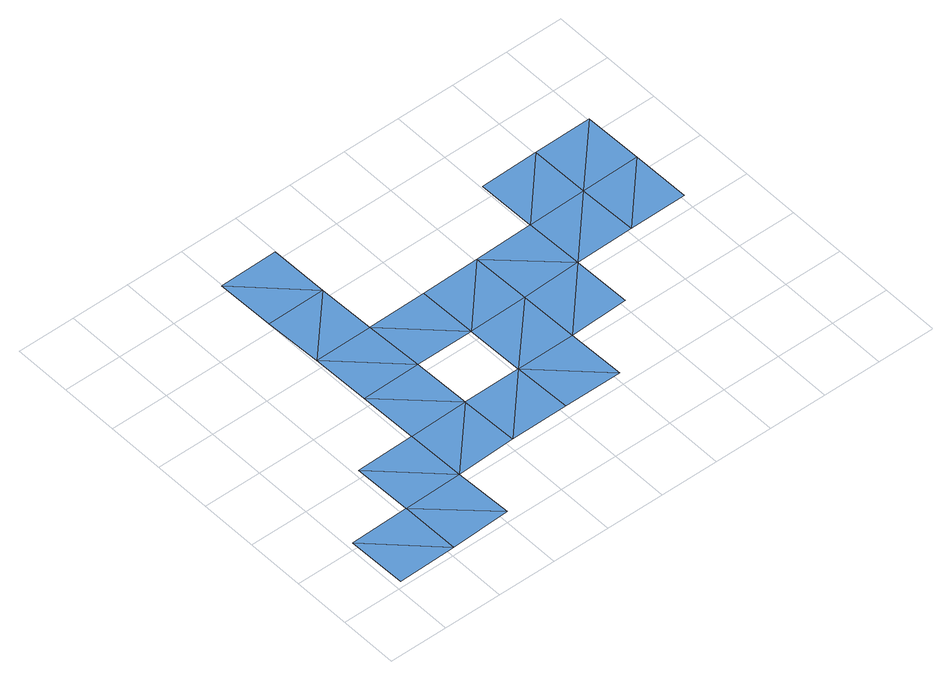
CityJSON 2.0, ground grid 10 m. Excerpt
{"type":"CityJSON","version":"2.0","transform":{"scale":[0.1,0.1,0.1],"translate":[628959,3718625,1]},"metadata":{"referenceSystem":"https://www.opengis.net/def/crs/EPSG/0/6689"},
"CityObjects":{
"waterbody1":{"type":"WaterBody","attributes":{"name":"福岡県津波浸水想定図","class":"1140","function":"2","WaterBodyTsunamiRiskAttribute.description":"1","WaterBodyTsunamiRiskAttribute.rank":"1"},"geometry":[{"type":"MultiSurface","lod":"1","boundaries":[[[0,1,2]],[[0,3,1]],[[4,5,3]],[[4,6,5]],[[7,8,6]],[[9,8,10]],[[11,12,9]],[[8,7,10]],[[13,7,14]],[[15,11,9]],[[9,10,15]],[[16,12,11]],[[13,14,17]],[[16,11,18]],[[15,10,19]],[[15,19,20]],[[13,17,21]],[[13,22,19]],[[23,22,13]],[[23,13,21]],[[19,24,20]],[[19,22,24]],[[25,22,23]],[[26,25,23]],[[22,25,24]],[[24,25,27]],[[28,27,29]],[[29,27,30]],[[30,31,29]],[[31,30,32]]]}]},
"waterbody2":{"type":"WaterBody","attributes":{"name":"福岡県津波浸水想定図","class":"1140","function":"2","WaterBodyTsunamiRiskAttribute.description":"1","WaterBodyTsunamiRiskAttribute.rank":"2"},"geometry":[{"type":"MultiSurface","lod":"1","boundaries":[[[3,0,33]],[[4,3,33]],[[4,7,6]],[[14,7,4]],[[27,25,30]],[[30,25,34]],[[30,34,32]],[[32,34,35]]]}]}
},
"vertices":[
[111,11,8],[9,109,8],[11,9,8],[109,111,9],[209,113,9],[107,211,9],[207,213,9],[307,215,10],[205,313,9],[203,413,9],[305,315,9],[301,514,6],[201,513,6],[407,217,8],[309,115,12],[303,415,7],[199,613,6],[409,117,10],[299,614,6],[405,316,8],[403,416,8],[509,118,9],[505,318,8],[507,218,8],[503,418,8],[605,320,10],[607,220,10],[603,420,9],[601,520,9],[701,522,9],[703,422,9],[801,524,8],[803,424,9],
[211,13,12],[705,322,10],[805,324,8]
]}
